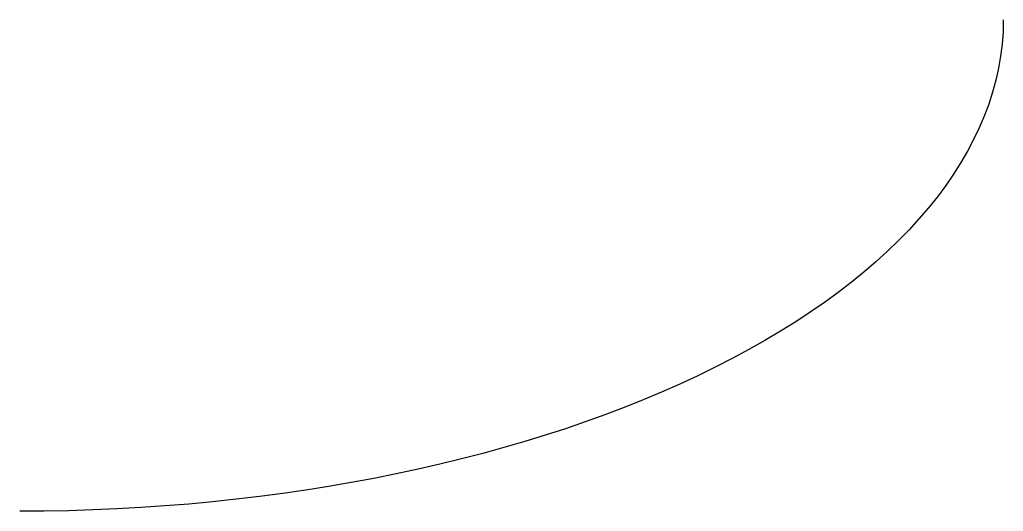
# Model space of a CAD drawing. Header units: millimetres. Extents: x 0 to 10, y -5 to 0.
import ezdxf

# ---------------------------------------------------------------- set-up
doc = ezdxf.new("R2010")
doc.units = ezdxf.units.MM

msp = doc.modelspace()

# ---------------------------------------------------------------- linework, layer by layer
at = {"extrusion": (0, 0, -1)}
msp.add_ellipse((0, 0), major_axis=(10, 0), ratio=0.5, start_param=0, end_param=1.5708, dxfattribs=at)

doc.saveas('drawing.dxf')
